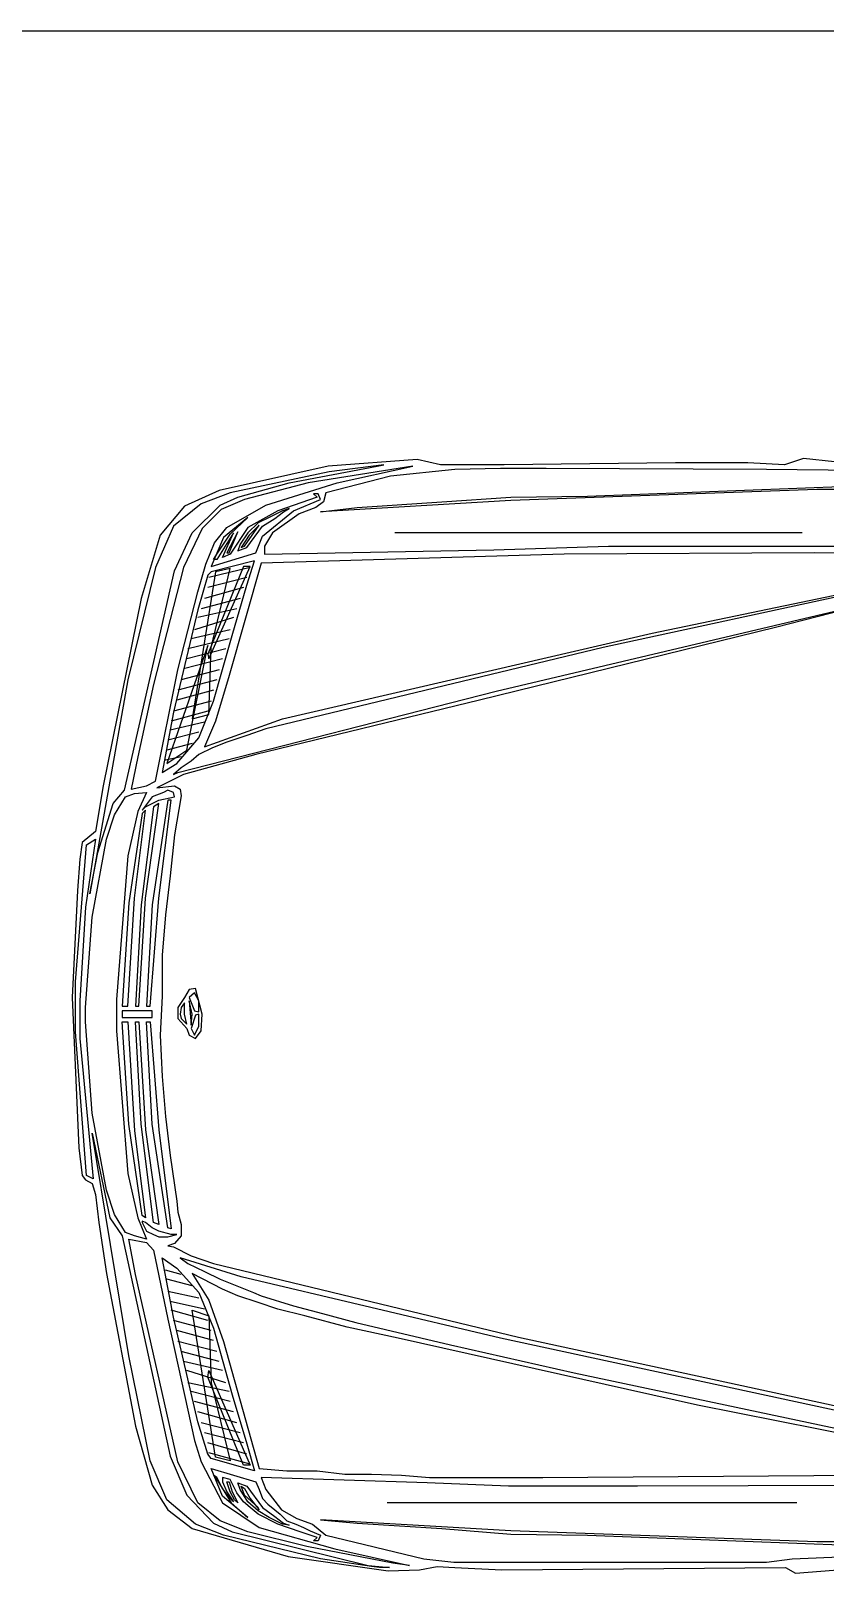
# Model space of a CAD drawing. Header units: millimetres. Extents: x 2646 to 50990, y 12226 to 40347.
# Drawn here: x 38815 to 40040, y 19272 to 21649 of the extents above; entities that cross this region are included whole.
import ezdxf

# ---------------------------------------------------------------- set-up
doc = ezdxf.new("R2010")
doc.units = ezdxf.units.MM
doc.layers.add('www.cad-blocks.net', color=7, linetype='Continuous')

# ---------------------------------------------------------------- blocks, each defined once
blk = doc.blocks.new('A$C6BB90DA3')
at = {"linetype": 'Continuous'}
for p, q in [((1.1277, 1.8313), (1.0985, 1.8211)), ((1.1757, 1.8262), (1.1277, 1.8313)), ((0.3948, 1.8194), (0.2266, 1.7816)), ((0.3965, 1.8107), (0.2438, 1.7782)), ((0.3347, 1.7936), (0.4703, 1.8194)), ((0.503, 1.8159), (0.3639, 1.7936)), ((0.5321, 1.8296), (0.3948, 1.8194)), ((0.4806, 1.8211), (0.3965, 1.8107)), ((0.4085, 1.7936), (0.5252, 1.8194)), ((0.4703, 1.8194), (0.4806, 1.8211)), ((0.5904, 1.8142), (0.4909, 1.8039)), ((0.5252, 1.8194), (0.503, 1.8159)), ((0.5681, 1.8211), (0.5321, 1.8296)), ((0.666, 1.8211), (0.5681, 1.8211)), ((0.6608, 1.8159), (0.5904, 1.8142)), ((0.7312, 1.8159), (0.6608, 1.8159)), ((0.9303, 1.8245), (0.666, 1.8211)), ((1.071, 1.8142), (0.7312, 1.8159)), ((1.0418, 1.8245), (0.9303, 1.8245)), ((1.0985, 1.8211), (1.0418, 1.8245)), ((1.4023, 1.8107), (1.071, 1.8142)), ((0.2558, 1.7713), (0.3347, 1.7936)), ((0.3639, 1.7936), (0.2661, 1.7678)), ((0.2987, 1.7593), (0.4085, 1.7936)), ((0.4909, 1.8039), (0.3914, 1.7782)), ((1.1483, 1.7833), (0.6763, 1.7662)), ((0.7947, 1.773), (1.1981, 1.7884)), ((1.4023, 1.7833), (1.1483, 1.7833)), ((0.1991, 1.761), (0.1562, 1.7266)), ((0.2266, 1.7816), (0.1734, 1.7576)), ((0.1854, 1.7164), (0.2283, 1.7593)), ((0.2438, 1.7782), (0.1991, 1.761)), ((0.2283, 1.7593), (0.2558, 1.7713)), ((0.2661, 1.7678), (0.23, 1.7524)), ((0.2386, 1.725), (0.2987, 1.7593)), ((0.3777, 1.7713), (0.3175, 1.7507)), ((0.3416, 1.7507), (0.3828, 1.7678)), ((0.3793, 1.7764), (0.3724, 1.7764)), ((0.3724, 1.7764), (0.3777, 1.7713)), ((0.3879, 1.7644), (0.3759, 1.7558)), ((0.3828, 1.7678), (0.3793, 1.7764)), ((0.6763, 1.7662), (0.3828, 1.749)), ((0.3914, 1.7782), (0.3879, 1.7644)), ((0.4394, 1.7558), (0.5699, 1.7644)), ((0.5699, 1.7644), (0.6763, 1.7713)), ((0.6763, 1.7713), (0.7947, 1.773)), ((0.1734, 1.7576), (0.1356, 1.7129)), ((0.23, 1.7524), (0.2008, 1.7233)), ((0.2712, 1.7404), (0.2334, 1.7095)), ((0.2438, 1.7147), (0.2712, 1.7404)), ((0.3175, 1.7507), (0.2712, 1.725)), ((0.3038, 1.7404), (0.2867, 1.7318)), ((0.2936, 1.7112), (0.3416, 1.7507)), ((0.2936, 1.7266), (0.3124, 1.7387)), ((0.3244, 1.7507), (0.3038, 1.7404)), ((0.3502, 1.7456), (0.309, 1.7164)), ((0.3124, 1.7387), (0.3261, 1.749)), ((0.3347, 1.7541), (0.3244, 1.7507)), ((0.3261, 1.749), (0.3347, 1.7541)), ((0.3759, 1.7558), (0.3502, 1.7456)), ((0.3828, 1.749), (0.4394, 1.7558)), ((0.1356, 1.7129), (0.1064, 1.6151)), ((0.1562, 1.7266), (0.1287, 1.6631)), ((0.1579, 1.658), (0.1854, 1.7164)), ((0.2008, 1.7233), (0.1716, 1.6631)), ((0.2197, 1.7009), (0.2386, 1.725)), ((0.2489, 1.7164), (0.2232, 1.6752)), ((0.2232, 1.6837), (0.2438, 1.7147)), ((0.2317, 1.6786), (0.2489, 1.7164)), ((0.2558, 1.7181), (0.2386, 1.6855)), ((0.242, 1.6855), (0.2558, 1.7181)), ((0.2712, 1.725), (0.2438, 1.6837)), ((0.2712, 1.7164), (0.2592, 1.6992)), ((0.273, 1.7129), (0.2609, 1.6941)), ((0.2661, 1.6958), (0.2884, 1.7284)), ((0.2695, 1.6941), (0.2936, 1.7266)), ((0.2867, 1.7318), (0.2712, 1.7164)), ((0.2884, 1.7284), (0.273, 1.7129)), ((0.309, 1.7164), (0.2969, 1.6958)), ((1.1259, 1.7164), (0.4978, 1.7164)), ((0.206, 1.6683), (0.2197, 1.7009)), ((0.2334, 1.7095), (0.2146, 1.6649)), ((0.2592, 1.6992), (0.2558, 1.6889)), ((0.2558, 1.6889), (0.2695, 1.6941)), ((0.2609, 1.6941), (0.2661, 1.6958)), ((0.2832, 1.6855), (0.2936, 1.7112)), ((0.2969, 1.6958), (0.2969, 1.6837)), ((0.2969, 1.6837), (0.6505, 1.6906)), ((0.6505, 1.6906), (0.8273, 1.6958)), ((0.8273, 1.6958), (1.404, 1.6958)), ((0.194, 1.6254), (0.206, 1.6683)), ((0.2644, 1.6649), (0.2094, 1.5293)), ((0.2111, 1.5224), (0.2746, 1.6649)), ((0.2146, 1.6649), (0.2832, 1.6855)), ((0.2815, 1.6735), (0.2146, 1.6563)), ((0.218, 1.6752), (0.2232, 1.6837)), ((0.2232, 1.6752), (0.218, 1.6752)), ((0.2438, 1.6837), (0.2317, 1.6786)), ((0.2386, 1.6855), (0.242, 1.6855)), ((0.2918, 1.67), (0.242, 1.4966)), ((0.2746, 1.6649), (0.2644, 1.6649)), ((0.2695, 1.6357), (0.2815, 1.6735)), ((0.7587, 1.6837), (0.2918, 1.67)), ((1.1449, 1.6855), (0.7587, 1.6837)), ((1.3886, 1.6837), (1.1449, 1.6855)), ((0.0807, 1.3199), (0.1579, 1.658)), ((0.1287, 1.6631), (0.0858, 1.4898)), ((0.1716, 1.6631), (0.1253, 1.4829)), ((0.2214, 1.6563), (0.1854, 1.4297)), ((0.2094, 1.6511), (0.194, 1.598)), ((0.2146, 1.6563), (0.2094, 1.6511)), ((0.2695, 1.6477), (0.2094, 1.6323)), ((0.2746, 1.6631), (0.2111, 1.6477)), ((0.2146, 1.5396), (0.2438, 1.6615)), ((0.2438, 1.6615), (0.2214, 1.6563)), ((1.3559, 1.6563), (0.8187, 1.5396)), ((0.8943, 1.5619), (1.3474, 1.6563)), ((0.1631, 1.5053), (0.194, 1.6254)), ((0.2644, 1.6323), (0.2043, 1.6151)), ((0.2471, 1.5584), (0.2695, 1.6357)), ((0.654, 1.4727), (1.2787, 1.6203)), ((1.2787, 1.6203), (1.0848, 1.5705)), ((0.1064, 1.6151), (0.0481, 1.3268)), ((0.194, 1.598), (0.1562, 1.44)), ((0.254, 1.5996), (0.194, 1.5859)), ((0.2592, 1.6151), (0.1991, 1.5996)), ((0.2489, 1.5859), (0.1889, 1.567)), ((1.0848, 1.5705), (0.6283, 1.4589)), ((0.242, 1.5533), (0.1785, 1.5378)), ((0.2438, 1.567), (0.1837, 1.5533)), ((0.218, 1.4572), (0.2471, 1.5584)), ((0.3244, 1.4297), (0.8943, 1.5619)), ((0.2094, 1.543), (0.1459, 1.3611)), ((0.2317, 1.5224), (0.1716, 1.507)), ((0.1768, 1.3817), (0.2094, 1.543)), ((0.2369, 1.5378), (0.1768, 1.5224)), ((0.2094, 1.5293), (0.2111, 1.5224)), ((0.2111, 1.4366), (0.2146, 1.5396)), ((0.8187, 1.5396), (0.2987, 1.4143)), ((0.1287, 1.3336), (0.1631, 1.5053)), ((0.2266, 1.5053), (0.1683, 1.4898)), ((0.0858, 1.4898), (0.0275, 1.1603)), ((0.1253, 1.4829), (0.1013, 1.3714)), ((0.218, 1.4743), (0.1614, 1.4589)), ((0.2232, 1.4898), (0.1631, 1.4743)), ((0.242, 1.4966), (0.2214, 1.4263)), ((0.2146, 1.4572), (0.1562, 1.4417)), ((0.1631, 1.3474), (0.654, 1.4727)), ((0.1957, 1.4005), (0.218, 1.4572)), ((0.6283, 1.4589), (0.2832, 1.3748)), ((0.1562, 1.44), (0.1391, 1.3474)), ((0.2094, 1.4417), (0.1528, 1.4263)), ((0.1854, 1.4297), (0.2111, 1.4366)), ((0.2043, 1.3868), (0.3244, 1.4297)), ((0.2214, 1.4263), (0.2043, 1.3868)), ((0.1957, 1.4092), (0.1477, 1.3971)), ((0.2043, 1.4246), (0.1511, 1.4125)), ((0.2695, 1.404), (0.2386, 1.3937)), ((0.2987, 1.4143), (0.2695, 1.404)), ((0.1854, 1.3919), (0.1459, 1.3817)), ((0.1459, 1.3611), (0.1768, 1.3817)), ((0.1614, 1.3611), (0.1957, 1.4005)), ((0.2163, 1.3851), (0.1957, 1.3748)), ((0.2386, 1.3937), (0.2163, 1.3851)), ((0.1013, 1.3714), (0.091, 1.3216)), ((0.1391, 1.3474), (0.1614, 1.3611)), ((0.1683, 1.3714), (0.1442, 1.3662)), ((0.1837, 1.3645), (0.1683, 1.3542)), ((0.2832, 1.3748), (0.1716, 1.3439)), ((0.1957, 1.3748), (0.1837, 1.3645)), ((0.115, 1.3268), (0.1287, 1.3336)), ((0.1716, 1.3439), (0.1305, 1.3233)), ((0.1683, 1.3542), (0.1562, 1.3439)), ((0.1562, 1.3439), (0.1631, 1.3474)), ((0.0481, 1.3268), (0.0361, 1.2564)), ((0.0636, 1.2993), (0.0807, 1.3199)), ((0.0652, 1.2821), (0.0824, 1.3096)), ((0.0824, 1.3096), (0.0961, 1.3147)), ((0.091, 1.3216), (0.115, 1.3268)), ((0.0961, 1.3147), (0.115, 1.3164)), ((0.115, 1.3164), (0.1013, 1.2872)), ((0.1236, 1.3096), (0.1081, 1.289)), ((0.1408, 1.3164), (0.1236, 1.3096)), ((0.1305, 1.3233), (0.1579, 1.3268)), ((0.1339, 1.3045), (0.1579, 1.3096)), ((0.1477, 1.3199), (0.1408, 1.3164)), ((0.1562, 1.3164), (0.1477, 1.3199)), ((0.1579, 1.3096), (0.1562, 1.3164)), ((0.1579, 1.3268), (0.1665, 1.3216)), ((0.1683, 1.3113), (0.1579, 1.2512)), ((0.1665, 1.3216), (0.1683, 1.3113)), ((0.0395, 1.2237), (0.0636, 1.2993)), ((0.1013, 1.2872), (0.0858, 1.2186)), ((0.1081, 1.2839), (0.0875, 1.1465)), ((0.0961, 1.1534), (0.1133, 1.289)), ((0.1253, 1.2941), (0.1064, 1.1431)), ((0.1081, 1.289), (0.1133, 1.2941)), ((0.1133, 1.289), (0.1081, 1.2839)), ((0.1133, 1.2941), (0.1339, 1.3045)), ((0.1133, 1.1534), (0.1339, 1.2993)), ((0.1477, 1.3045), (0.1236, 1.1431)), ((0.1339, 1.2993), (0.1253, 1.2941)), ((0.1339, 1.1534), (0.1528, 1.3045)), ((0.1528, 1.3045), (0.1477, 1.3045)), ((0.0532, 1.2444), (0.0652, 1.2821)), ((0.0155, 1.2392), (0.012, 1.2135)), ((0.0361, 1.2564), (0.0155, 1.2392)), ((0.0361, 1.2444), (0.0206, 1.1397)), ((0.0224, 1.2358), (0.0361, 1.2444)), ((0.0309, 1.1242), (0.0532, 1.2444)), ((0.1579, 1.2512), (0.1511, 1.1877)), ((0.0052, 1.0247), (0.0224, 1.2358)), ((0.012, 1.2135), (0.0086, 1.1654)), ((0.0275, 1.1603), (0.0395, 1.2237)), ((0.0858, 1.2186), (0.0687, 0.9972)), ((0.0086, 1.1654), (0, 1.0006)), ((0.1511, 1.1877), (0.1442, 1.1276)), ((0.0875, 1.1465), (0.0773, 0.9869)), ((0.0858, 0.9869), (0.0961, 1.1534)), ((0.1064, 1.1431), (0.0979, 0.9869)), ((0.103, 0.9869), (0.1133, 1.1534)), ((0.1236, 1.1431), (0.115, 0.9869)), ((0.1202, 0.9869), (0.1339, 1.1534)), ((0.0206, 1.1397), (0.012, 0.9955)), ((0.0206, 0.9852), (0.0309, 1.1242)), ((0.1442, 1.1276), (0.1391, 1.0659)), ((0.1391, 1.0659), (0.1391, 1.0023)), ((0.0052, 0.9474), (0.0052, 1.0247)), ((0, 1.0006), (0.0103, 0.769)), ((0.1391, 1.0023), (0.1356, 0.9423)), ((0.1734, 1.0006), (0.1631, 0.9852)), ((0.1803, 1.0127), (0.1734, 1.0006)), ((0.1905, 1.0144), (0.1803, 1.0127)), ((0.1889, 1.0075), (0.1803, 1.0006)), ((0.1803, 1.0006), (0.1889, 0.98)), ((0.1957, 0.9955), (0.1889, 1.0075)), ((0.2008, 0.9749), (0.1905, 1.0144)), ((0.012, 0.9955), (0.012, 0.9371)), ((0.0206, 0.9629), (0.0206, 0.9852)), ((0.0687, 0.9972), (0.0687, 0.9492)), ((0.0773, 0.9869), (0.0858, 0.9869)), ((0.1236, 0.98), (0.0773, 0.98)), ((0.0773, 0.98), (0.0773, 0.9698)), ((0.0979, 0.9869), (0.103, 0.9869)), ((0.115, 0.9869), (0.1202, 0.9869)), ((0.1236, 0.9698), (0.1236, 0.98)), ((0.1631, 0.9852), (0.1631, 0.968)), ((0.1683, 0.9852), (0.1665, 0.9749)), ((0.1665, 0.9749), (0.1683, 0.968)), ((0.1734, 0.9921), (0.1683, 0.9852)), ((0.1734, 0.9749), (0.1734, 0.9921)), ((0.1768, 0.9594), (0.1734, 0.9749)), ((0.1803, 0.9955), (0.1837, 0.9577)), ((0.1854, 0.9749), (0.1803, 0.9955)), ((0.1837, 0.9577), (0.1854, 0.9749)), ((0.1889, 0.98), (0.1957, 0.9783)), ((0.1957, 0.9749), (0.1905, 0.9731)), ((0.1957, 0.9783), (0.1957, 0.9955)), ((0.1957, 0.956), (0.1957, 0.9749)), ((0.1991, 0.9492), (0.2008, 0.9749)), ((0.0309, 0.8221), (0.0206, 0.9629)), ((0.0773, 0.9698), (0.1236, 0.9698)), ((0.0875, 0.805), (0.0773, 0.9629)), ((0.0773, 0.9629), (0.0858, 0.9629)), ((0.0858, 0.9629), (0.0961, 0.7947)), ((0.1064, 0.805), (0.0979, 0.9629)), ((0.0979, 0.9629), (0.103, 0.9629)), ((0.103, 0.9629), (0.1133, 0.7964)), ((0.1236, 0.805), (0.115, 0.9629)), ((0.115, 0.9629), (0.1202, 0.9629)), ((0.1202, 0.9629), (0.1339, 0.7964)), ((0.1631, 0.968), (0.1768, 0.9525)), ((0.1683, 0.968), (0.1768, 0.9594)), ((0.1768, 0.9525), (0.1803, 0.9423)), ((0.1905, 0.9731), (0.1837, 0.9525)), ((0.1837, 0.9525), (0.1889, 0.9423)), ((0.1889, 0.9423), (0.1957, 0.956)), ((0.0224, 0.726), (0.0052, 0.9474)), ((0.012, 0.9371), (0.0326, 0.7209)), ((0.0687, 0.9492), (0.0858, 0.7294)), ((0.1356, 0.9423), (0.1391, 0.8788)), ((0.1803, 0.9423), (0.1905, 0.9371)), ((0.1905, 0.9371), (0.1991, 0.9492)), ((0.1391, 0.8788), (0.1442, 0.817)), ((0.0532, 0.7037), (0.0309, 0.8221)), ((0.1442, 0.817), (0.1511, 0.7569)), ((0.0875, 0.448), (0.0309, 0.7912)), ((0.0309, 0.7912), (0.0584, 0.6608)), ((0.1081, 0.6643), (0.0875, 0.805)), ((0.0961, 0.7947), (0.1133, 0.6608)), ((0.1253, 0.6539), (0.1064, 0.805)), ((0.1133, 0.7964), (0.1339, 0.6505)), ((0.1477, 0.6453), (0.1236, 0.805)), ((0.1339, 0.7964), (0.1528, 0.6437)), ((0.0103, 0.769), (0.0155, 0.726)), ((0.1511, 0.7569), (0.1614, 0.6865)), ((0.0155, 0.726), (0.0206, 0.7192)), ((0.0206, 0.7192), (0.0309, 0.714)), ((0.0326, 0.7209), (0.0224, 0.726)), ((0.0309, 0.714), (0.0361, 0.6968)), ((0.0858, 0.7294), (0.1013, 0.6608)), ((0.0361, 0.6968), (0.0412, 0.6539)), ((0.0652, 0.6659), (0.0532, 0.7037)), ((0.0824, 0.6385), (0.0652, 0.6659)), ((0.1614, 0.6865), (0.1631, 0.6694)), ((0.1631, 0.6694), (0.1683, 0.6505)), ((0.0412, 0.6539), (0.0532, 0.575)), ((0.0584, 0.6608), (0.0773, 0.6333)), ((0.1013, 0.6608), (0.115, 0.6282)), ((0.1133, 0.6608), (0.1081, 0.6643)), ((0.1133, 0.6539), (0.1081, 0.6557)), ((0.1081, 0.6557), (0.1081, 0.6539)), ((0.1081, 0.6539), (0.115, 0.6402)), ((0.1236, 0.6453), (0.1133, 0.6539)), ((0.1339, 0.6402), (0.1236, 0.6453)), ((0.1339, 0.6505), (0.1253, 0.6539)), ((0.1528, 0.6437), (0.1477, 0.6453)), ((0.1683, 0.6505), (0.1683, 0.6333)), ((0.0773, 0.6333), (0.1511, 0.2935)), ((0.0961, 0.6333), (0.0824, 0.6385)), ((0.0979, 0.5733), (0.0875, 0.6282)), ((0.0875, 0.6282), (0.115, 0.623)), ((0.115, 0.6282), (0.0961, 0.6333)), ((0.115, 0.6402), (0.1253, 0.6351)), ((0.115, 0.623), (0.1253, 0.611)), ((0.1253, 0.6351), (0.1339, 0.6316)), ((0.1528, 0.6351), (0.1339, 0.6402)), ((0.1339, 0.6316), (0.1477, 0.6316)), ((0.1477, 0.6316), (0.1614, 0.6351)), ((0.1579, 0.6213), (0.1477, 0.6179)), ((0.1614, 0.6351), (0.1528, 0.6351)), ((0.1683, 0.6333), (0.1579, 0.6213)), ((0.1253, 0.611), (0.1477, 0.5046)), ((0.1562, 0.508), (0.1391, 0.599)), ((0.1391, 0.599), (0.1614, 0.5835)), ((0.1477, 0.6179), (0.1562, 0.6162)), ((0.1562, 0.6162), (0.1837, 0.6024)), ((0.2609, 0.5698), (0.1665, 0.599)), ((0.1665, 0.599), (0.1785, 0.5904)), ((0.1837, 0.6024), (0.218, 0.5904)), ((0.0532, 0.575), (0.0979, 0.3398)), ((0.1631, 0.2849), (0.0979, 0.5733)), ((0.1683, 0.5733), (0.1442, 0.5802)), ((0.1614, 0.5835), (0.1957, 0.5458)), ((0.1785, 0.5904), (0.2043, 0.5784)), ((0.2317, 0.551), (0.1854, 0.575)), ((0.1854, 0.575), (0.2111, 0.5338)), ((0.2043, 0.5784), (0.2283, 0.5664)), ((0.218, 0.5904), (0.6883, 0.4771)), ((0.1854, 0.5561), (0.1459, 0.5664)), ((0.1957, 0.5372), (0.1477, 0.5475)), ((0.2283, 0.5664), (0.254, 0.5561)), ((0.2558, 0.5406), (0.2317, 0.551)), ((0.254, 0.5561), (0.2798, 0.5458)), ((0.6608, 0.4755), (0.2609, 0.5698)), ((0.2043, 0.52), (0.1511, 0.5321)), ((0.1957, 0.5458), (0.218, 0.4909)), ((0.2111, 0.5338), (0.2334, 0.4703)), ((0.2867, 0.5304), (0.2558, 0.5406)), ((0.2798, 0.5458), (0.2918, 0.5406)), ((0.3175, 0.52), (0.2867, 0.5304)), ((0.2918, 0.5406), (0.3416, 0.5252)), ((0.3416, 0.5252), (0.3862, 0.5132)), ((0.1477, 0.5046), (0.1889, 0.3175)), ((0.2094, 0.5029), (0.1528, 0.5184)), ((0.194, 0.3467), (0.1562, 0.508)), ((0.2146, 0.4874), (0.1562, 0.5029)), ((0.2214, 0.2918), (0.1854, 0.5184)), ((0.1854, 0.5184), (0.2111, 0.5098)), ((0.2111, 0.5098), (0.2146, 0.4068)), ((0.3587, 0.5098), (0.3175, 0.52)), ((0.424, 0.4926), (0.3587, 0.5098)), ((0.3862, 0.5132), (0.4377, 0.4994)), ((0.4377, 0.4994), (0.5836, 0.4651)), ((0.218, 0.472), (0.1614, 0.4874)), ((0.218, 0.4909), (0.2471, 0.3879)), ((0.503, 0.4755), (0.424, 0.4926)), ((0.9646, 0.3724), (0.503, 0.4755)), ((1.3045, 0.3364), (0.6608, 0.4755)), ((0.6883, 0.4771), (1.2187, 0.3621)), ((0.2232, 0.4549), (0.1631, 0.4703)), ((0.2266, 0.4394), (0.1683, 0.4549)), ((0.2334, 0.4703), (0.2884, 0.2746)), ((0.5836, 0.4651), (0.7741, 0.4222)), ((0.1202, 0.2866), (0.0875, 0.448)), ((0.2317, 0.4257), (0.1716, 0.4394)), ((0.2369, 0.4068), (0.1768, 0.4257)), ((0.242, 0.3931), (0.1785, 0.4068)), ((0.2094, 0.4153), (0.2111, 0.4257)), ((0.2644, 0.2798), (0.2094, 0.4153)), ((0.2111, 0.4257), (0.2746, 0.2798)), ((0.2146, 0.4068), (0.2438, 0.2866)), ((0.7741, 0.4222), (1.2667, 0.3175)), ((0.2438, 0.3776), (0.1837, 0.3931)), ((0.2471, 0.3879), (0.2695, 0.3124)), ((0.2489, 0.3621), (0.1889, 0.3776)), ((0.254, 0.345), (0.194, 0.3621)), ((1.2667, 0.3124), (0.9646, 0.3724)), ((0.0979, 0.3398), (0.1236, 0.2488)), ((0.2094, 0.2969), (0.194, 0.3467)), ((0.2592, 0.3296), (0.1991, 0.345)), ((0.1889, 0.3175), (0.1991, 0.2849)), ((0.2644, 0.3141), (0.2043, 0.3296)), ((0.2695, 0.2969), (0.2094, 0.3141)), ((0.2695, 0.3124), (0.2815, 0.2712)), ((0.1459, 0.2265), (0.1202, 0.2866)), ((0.1511, 0.2935), (0.1768, 0.2334)), ((0.2146, 0.29), (0.2094, 0.2969)), ((0.2746, 0.2815), (0.2111, 0.2986)), ((0.2815, 0.2712), (0.2146, 0.29)), ((0.2438, 0.2866), (0.2214, 0.2918)), ((0.194, 0.2214), (0.1631, 0.2849)), ((0.1991, 0.2849), (0.2317, 0.2214)), ((0.2317, 0.2317), (0.2146, 0.2746)), ((0.2146, 0.2746), (0.2832, 0.254)), ((0.2232, 0.2609), (0.218, 0.2643)), ((0.218, 0.2643), (0.2232, 0.2574)), ((0.2746, 0.2798), (0.2644, 0.2798)), ((0.2884, 0.2746), (0.3313, 0.2712)), ((0.3313, 0.2712), (0.3777, 0.2712)), ((0.3777, 0.2712), (0.4205, 0.266)), ((0.4205, 0.266), (0.4617, 0.266)), ((0.4617, 0.266), (0.5081, 0.2643)), ((0.5081, 0.2643), (0.551, 0.2609)), ((0.7261, 0.2609), (1.2187, 0.2643)), ((0.1236, 0.2488), (0.1477, 0.2111)), ((0.2317, 0.2437), (0.2232, 0.2609)), ((0.2232, 0.2574), (0.2455, 0.2214)), ((0.2438, 0.2574), (0.2317, 0.2609)), ((0.2317, 0.2609), (0.2317, 0.254)), ((0.2317, 0.254), (0.2386, 0.2386)), ((0.2438, 0.2282), (0.2317, 0.2437)), ((0.2386, 0.254), (0.242, 0.254)), ((0.2438, 0.2386), (0.2386, 0.254)), ((0.2386, 0.2386), (0.2489, 0.2231)), ((0.242, 0.254), (0.2471, 0.2386)), ((0.254, 0.2369), (0.2438, 0.2574)), ((0.2506, 0.2265), (0.2438, 0.2386)), ((0.2471, 0.2386), (0.2558, 0.2214)), ((0.2592, 0.242), (0.2558, 0.2523)), ((0.2558, 0.2523), (0.2695, 0.2471)), ((0.2712, 0.2231), (0.2592, 0.242)), ((0.2661, 0.2334), (0.2609, 0.2471)), ((0.2609, 0.2471), (0.2661, 0.2437)), ((0.2661, 0.2437), (0.2746, 0.2282)), ((0.2695, 0.2471), (0.2936, 0.2145)), ((0.2832, 0.254), (0.2884, 0.242)), ((0.2884, 0.242), (0.2936, 0.2282)), ((0.2918, 0.2609), (0.2987, 0.242)), ((0.5475, 0.2523), (0.2918, 0.2609)), ((0.2987, 0.242), (0.3227, 0.2111)), ((0.6728, 0.2471), (0.5475, 0.2523)), ((0.551, 0.2609), (0.7261, 0.2609)), ((0.872, 0.2471), (0.6728, 0.2471)), ((1.2684, 0.2488), (0.872, 0.2471)), ((0.1905, 0.1888), (0.1459, 0.2265)), ((0.1768, 0.2334), (0.218, 0.1905)), ((0.2283, 0.1939), (0.194, 0.2214)), ((0.2712, 0.1991), (0.2317, 0.2317)), ((0.2317, 0.2214), (0.2884, 0.1837)), ((0.2489, 0.2231), (0.2438, 0.2282)), ((0.2455, 0.2214), (0.2712, 0.1991)), ((0.2558, 0.2214), (0.2506, 0.2265)), ((0.2644, 0.2231), (0.254, 0.2369)), ((0.2746, 0.2145), (0.2644, 0.2231)), ((0.2867, 0.2145), (0.2661, 0.2334)), ((0.2867, 0.2094), (0.2712, 0.2231)), ((0.2746, 0.2282), (0.2884, 0.2111)), ((0.2867, 0.2043), (0.2746, 0.2145)), ((0.2884, 0.2111), (0.2867, 0.2145)), ((0.2936, 0.2282), (0.3021, 0.2197)), ((0.2936, 0.2145), (0.3124, 0.2008)), ((0.3021, 0.2197), (0.3124, 0.2111)), ((1.1174, 0.2214), (0.4857, 0.2214)), ((0.1477, 0.2111), (0.1854, 0.1819)), ((0.218, 0.1905), (0.2471, 0.1768)), ((0.2712, 0.1768), (0.2283, 0.1939)), ((0.3038, 0.1991), (0.2867, 0.2094)), ((0.3175, 0.1888), (0.2867, 0.2043)), ((0.3244, 0.1888), (0.3038, 0.1991)), ((0.3124, 0.2111), (0.321, 0.2043)), ((0.3124, 0.2008), (0.3261, 0.1905)), ((0.321, 0.2043), (0.3313, 0.1939)), ((0.3227, 0.2111), (0.3467, 0.1974)), ((0.3261, 0.1905), (0.3347, 0.1871)), ((0.3313, 0.1939), (0.345, 0.1888)), ((0.3467, 0.1974), (0.3708, 0.1888)), ((0.6763, 0.1785), (0.3828, 0.1957)), ((0.3828, 0.1957), (0.4394, 0.1905)), ((0.4394, 0.1905), (0.5699, 0.1819)), ((0.1854, 0.1819), (0.333, 0.139)), ((0.2334, 0.1716), (0.1905, 0.1888)), ((0.3828, 0.1356), (0.2334, 0.1716)), ((0.2471, 0.1768), (0.4566, 0.1253)), ((0.3622, 0.1545), (0.2712, 0.1768)), ((0.2884, 0.1837), (0.4051, 0.151)), ((0.3519, 0.1768), (0.3175, 0.1888)), ((0.3347, 0.1871), (0.3244, 0.1888)), ((0.345, 0.1888), (0.357, 0.1837)), ((0.3777, 0.1682), (0.3519, 0.1768)), ((0.357, 0.1837), (0.3673, 0.1785)), ((0.3673, 0.1785), (0.3828, 0.1716)), ((0.3708, 0.1888), (0.3914, 0.1716)), ((0.3724, 0.1631), (0.3777, 0.1682)), ((0.3828, 0.1716), (0.3793, 0.1631)), ((0.3914, 0.1716), (0.5424, 0.1356)), ((0.5699, 0.1819), (0.6763, 0.1733)), ((1.1483, 0.1613), (0.6763, 0.1785)), ((0.6763, 0.1733), (0.7947, 0.1716)), ((0.7947, 0.1716), (1.1981, 0.1562)), ((0.4944, 0.1287), (0.3622, 0.1545)), ((0.3793, 0.1631), (0.3724, 0.1631)), ((0.4051, 0.151), (0.5201, 0.1253)), ((1.4023, 0.1613), (1.1483, 0.1613)), ((0.333, 0.139), (0.4875, 0.1167)), ((0.4617, 0.1235), (0.3828, 0.1356)), ((0.4566, 0.1253), (0.4892, 0.1218)), ((0.4738, 0.1218), (0.4617, 0.1235)), ((0.4892, 0.1218), (0.4738, 0.1218)), ((0.5201, 0.1253), (0.4944, 0.1287)), ((0.5355, 0.1184), (0.563, 0.1235)), ((0.5424, 0.1356), (0.5887, 0.1304)), ((0.563, 0.1235), (0.5904, 0.1218)), ((0.5887, 0.1304), (1.071, 0.1304)), ((0.5904, 0.1218), (0.6626, 0.1184)), ((0.6626, 0.1184), (1.1002, 0.1218)), ((1.071, 0.1304), (1.1105, 0.1356)), ((1.1002, 0.1218), (1.1157, 0.1133)), ((1.1105, 0.1356), (1.1963, 0.139)), ((1.1157, 0.1133), (1.2204, 0.1218)), ((0.4875, 0.1167), (0.5355, 0.1184))]:
    blk.add_line(p, q, dxfattribs=at)
blk = doc.blocks.new('FORMAT')
at = {"layer": 'www.cad-blocks.net', "color": 155, "true_color": 0x546d8e}
blk.add_line((5773, 21648.8), (50990.4, 21648.8), dxfattribs=at)

msp = doc.modelspace()

# ---------------------------------------------------------------- block references
at = {"xscale": 1000, "yscale": 1000, "zscale": 1000}
msp.add_blockref('A$C6BB90DA3', (38878.7, 19158.6), dxfattribs=at)
at = {"layer": 'www.cad-blocks.net'}
msp.add_blockref('FORMAT', (0, 0), dxfattribs=at)

doc.saveas('drawing.dxf')
